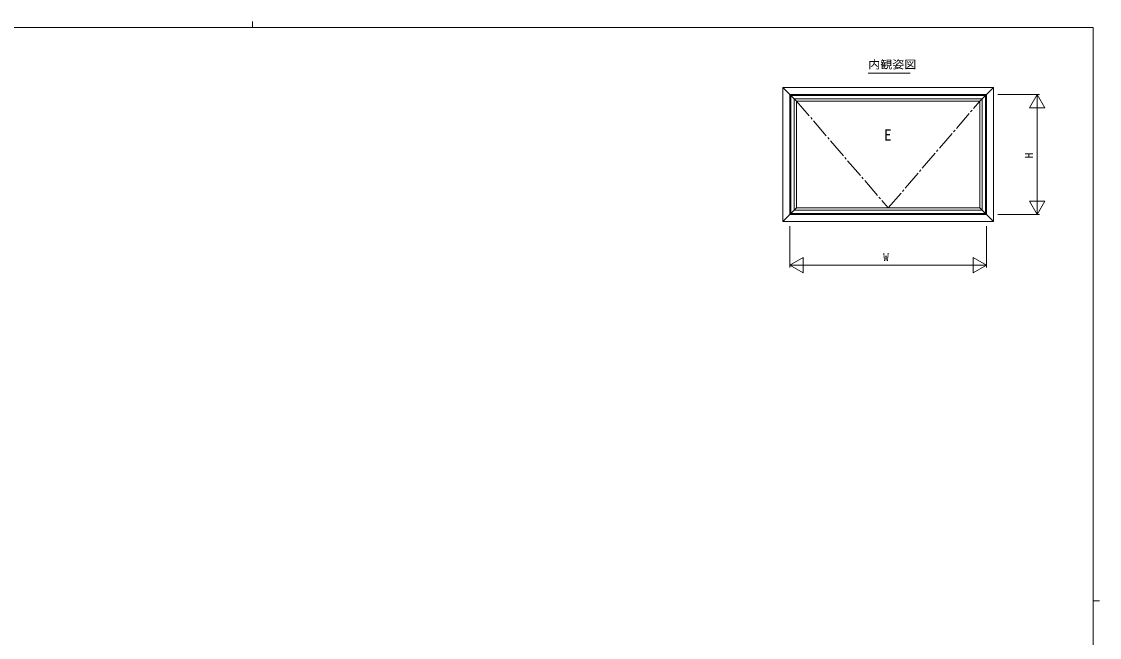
# Model space of a CAD drawing. Units: millimetres on the paper. Extents: x -420 to 373, y -297 to 267.
# Drawn here: x -138.4 to 355.1, y -14.9 to 267.2 of the extents above; entities that cross this region are included whole.
import ezdxf
from ezdxf.enums import TextEntityAlignment as Align

# ---------------------------------------------------------------- set-up
doc = ezdxf.new("R2010")
doc.units = ezdxf.units.MM
doc.linetypes.add('CHAIN2', pattern=[12, 9, -1, 1, -1])
for name, color, linetype, lineweight in [('0-1_YKK_ZWAK', 7, 'Continuous', 9), ('0-3_YKK_12', 2, 'Continuous', 9), ('0-4_YKK_D', 6, 'Continuous', 9), ('0-5_YKK_A1', 4, 'Continuous', 9)]:
    doc.layers.add(name, color=color, linetype=linetype, lineweight=lineweight)
doc.layers.add('0-2_USER1', color=3, linetype='Continuous')
doc.styles.add('ＭＳ ゴシック', font='')
doc.styles.get('ＭＳ ゴシック').set_extended_font_data('MS Gothic')

msp = doc.modelspace()

# ---------------------------------------------------------------- linework, layer by layer
at = {"layer": '0-1_YKK_ZWAK'}
for p, q in [((-32.686, 267.2), (-32.686, 264.4)), ((352.3, 264.4), (-417.7, 264.4)), ((352.3, 264.4), (352.3, -260.6)), ((352.3, 1.9), (355.1, 1.9))]:
    msp.add_line(p, q, dxfattribs=at)
at = {"layer": '0-3_YKK_12'}
msp.add_line((249.256, 243.584), (268.456, 243.584), dxfattribs=at)
at = {"layer": '0-4_YKK_D'}
for p, q in [((308.632, 233.806), (327.632, 233.806)), ((326.632, 233.806), (323.132, 227.743)), ((326.632, 233.806), (330.132, 227.743)), ((326.632, 233.806), (326.632, 221.681)), ((323.132, 227.743), (330.132, 227.743)), ((326.632, 185.806), (326.632, 226.805)), ((326.632, 178.806), (326.632, 190.93)), ((326.632, 178.806), (323.132, 184.868)), ((330.132, 184.868), (323.132, 184.868)), ((326.632, 178.806), (330.132, 184.868)), ((308.632, 178.806), (327.632, 178.806)), ((213.382, 173.556), (213.382, 154.556)), ((303.382, 173.556), (303.382, 154.556)), ((213.382, 155.556), (219.444, 159.056)), ((219.444, 152.056), (219.444, 159.056)), ((303.382, 155.556), (297.32, 159.056)), ((297.32, 159.056), (297.32, 152.056)), ((213.382, 155.556), (219.444, 152.056)), ((213.382, 155.556), (225.506, 155.556)), ((220.382, 155.556), (296.382, 155.556)), ((303.382, 155.556), (291.258, 155.556)), ((303.382, 155.556), (297.32, 152.056))]:
    msp.add_line(p, q, dxfattribs=at)
at = {"layer": '0-5_YKK_A1'}
for p, q in [((210.132, 237.056), (210.132, 178.806)), ((216.382, 230.806), (210.132, 237.056)), ((300.382, 230.806), (306.632, 237.056)), ((210.132, 175.556), (216.382, 181.806)), ((306.632, 175.556), (300.382, 181.806))]:
    msp.add_line(p, q, dxfattribs=at)
for points in [[(306.632, 175.556), (306.632, 237.056), (210.132, 237.056), (210.132, 175.556)], [(213.382, 178.806), (303.382, 178.806), (303.382, 233.806), (213.382, 233.806)], [(302.932, 179.255), (302.932, 233.355), (213.832, 233.355), (213.832, 179.255)], [(301.382, 180.806), (301.382, 231.806), (215.382, 231.806), (215.382, 180.806)], [(300.382, 181.806), (300.382, 230.806), (216.382, 230.806), (216.382, 181.806)]]:
    msp.add_lwpolyline(points, close=True, dxfattribs=at)
at = {"layer": '0-5_YKK_A1', "linetype": 'CHAIN2'}
msp.add_lwpolyline([(216.382, 230.806), (258.382, 181.806), (300.382, 230.806)], dxfattribs=at)

# ---------------------------------------------------------------- texts
at = {"layer": '0-2_USER1', "style": 'ＭＳ ゴシック', "width": 1.1}
msp.add_text('内観姿図', height=3.666, dxfattribs=at).set_placement((249.256, 244.584), align=Align.BOTTOM_LEFT)
at = {"layer": '0-4_YKK_D', "color": 3, "style": 'ＭＳ ゴシック'}
msp.add_text('H', height=3.666, rotation=90, dxfattribs=at).set_placement((325.832, 204.58), align=Align.BOTTOM_LEFT)
msp.add_text('W', height=3.666, dxfattribs=at).set_placement((256.113, 156.355), align=Align.BOTTOM_LEFT)
at = {"layer": '0-5_YKK_A1', "color": 2, "style": 'ＭＳ ゴシック'}
msp.add_text('E', height=5.132, dxfattribs=at).set_placement((256.432, 211.155), align=Align.BOTTOM_LEFT)

doc.saveas('drawing.dxf')
